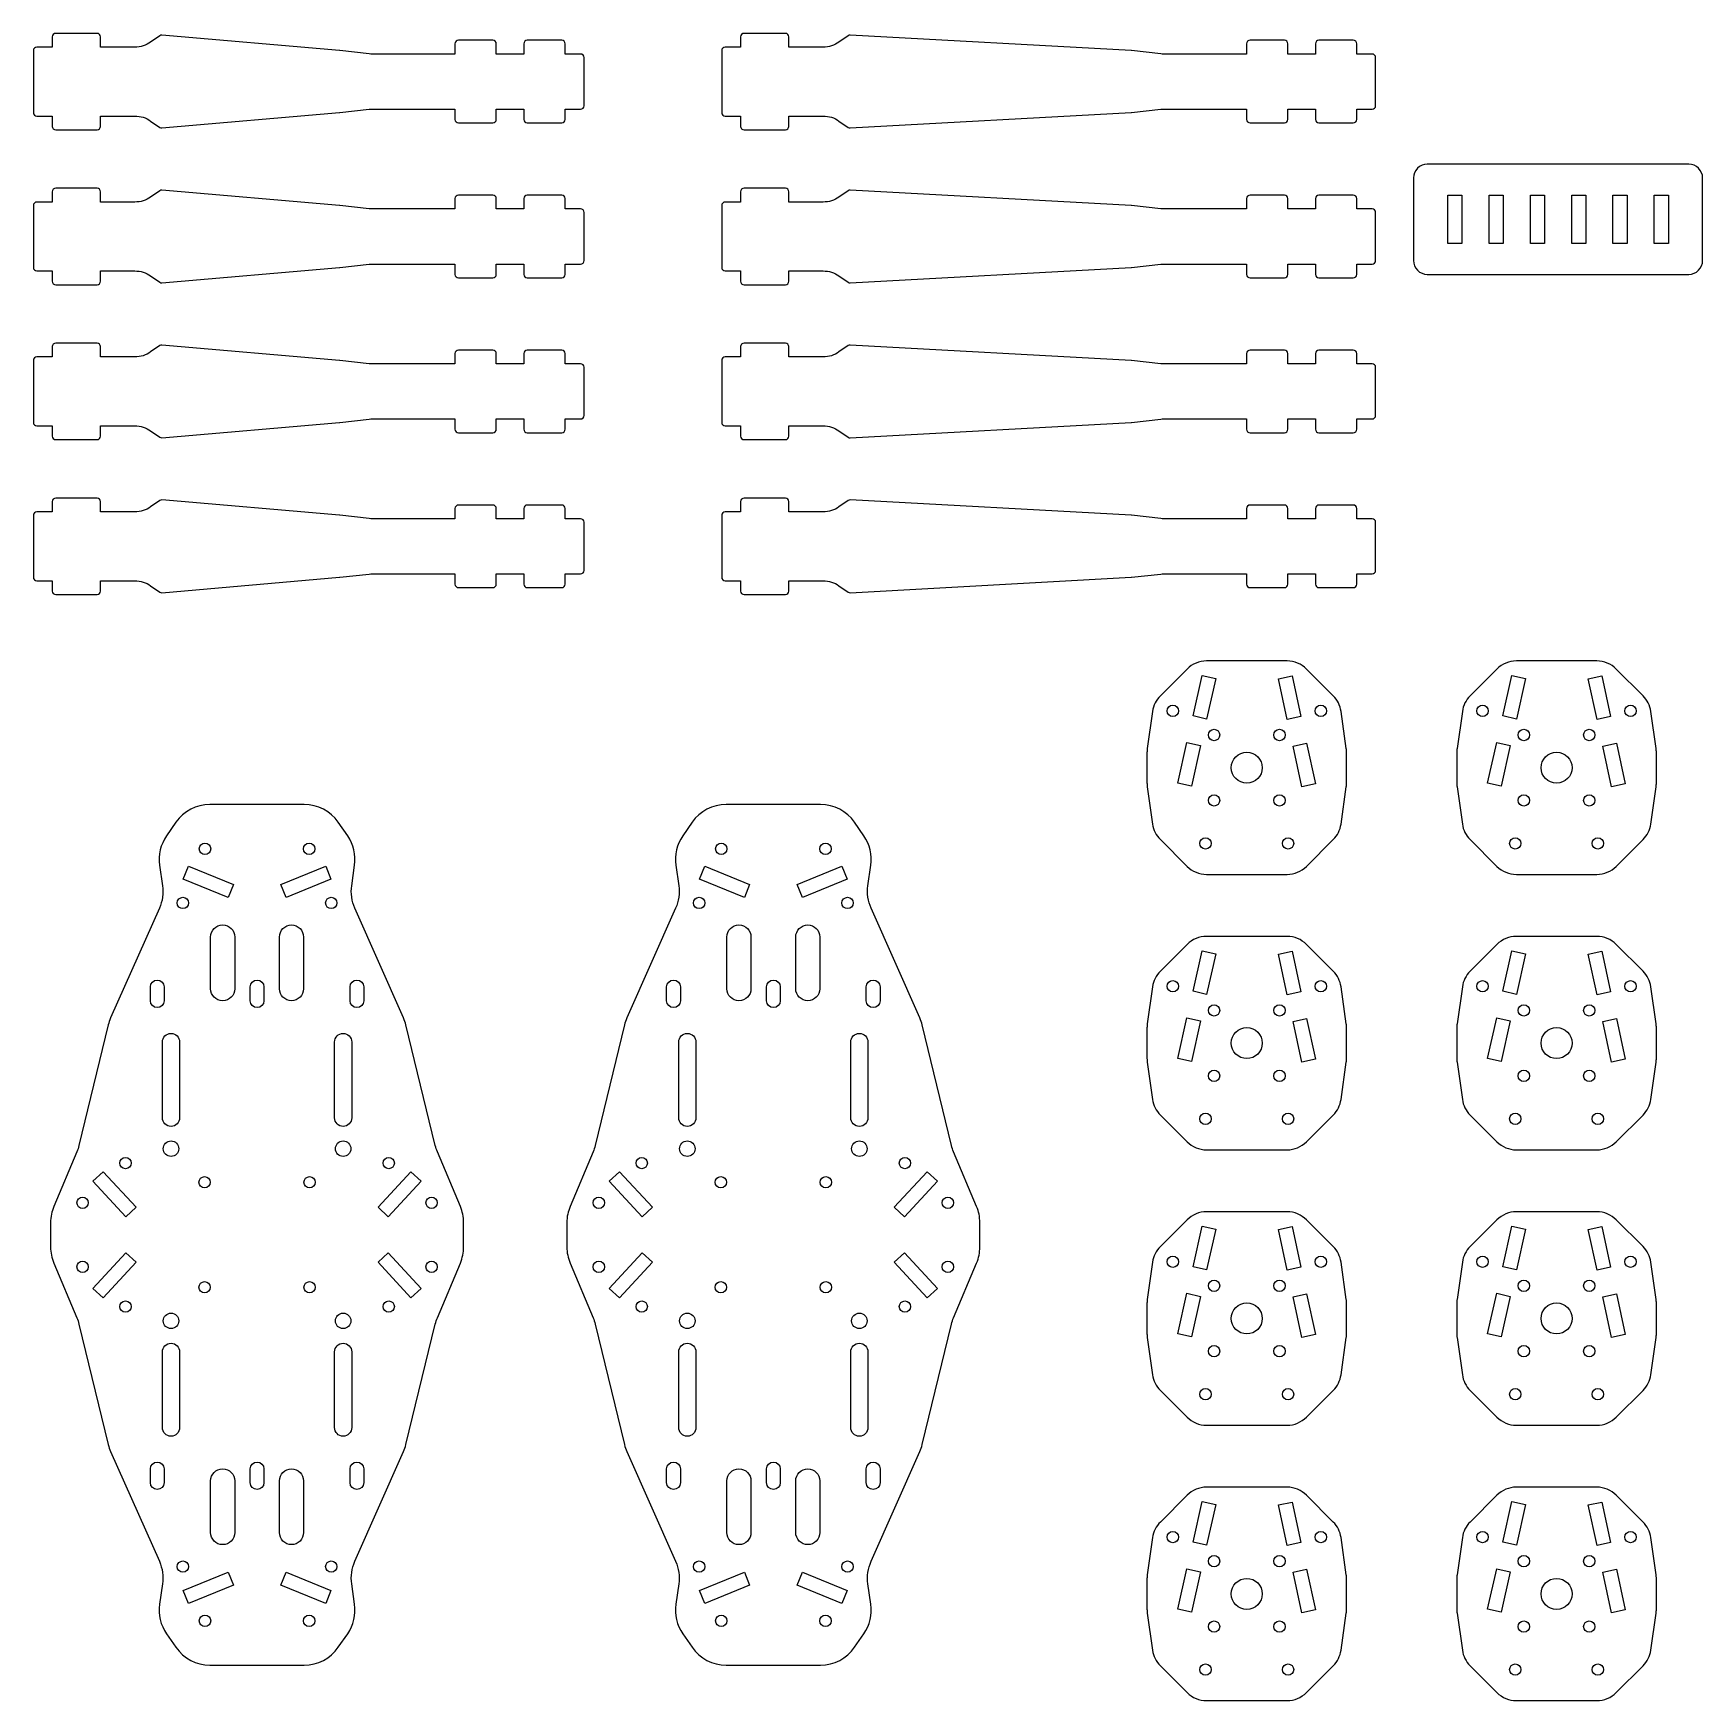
# Model space of a CAD drawing. Header units: millimetres. Extents: x 20 to 505, y 25 to 509.
import ezdxf

# ---------------------------------------------------------------- set-up
doc = ezdxf.new("R2010")
doc.units = ezdxf.units.MM
doc.layers.add('DECOUPE', color=1, linetype='Continuous')

msp = doc.modelspace()

# ---------------------------------------------------------------- linework, layer by layer
at = {"layer": 'DECOUPE'}
for points in [[(20, 504), (20, 486, 0.414214), (21, 485), (25.5, 485), (25.5, 482, 0.414214), (26.5, 481), (38.5, 481, 0.414214), (39.5, 482), (39.5, 485), (49.48, 485, -0.153879), (54.07, 483.55), (56.7, 481.71, 0.176048), (57.36, 481.53), (108.99, 486, 0.006084), (109.01, 486), (117.56, 486.95, -0.027671), (118.44, 487), (142.5, 487), (142.5, 484, 0.414214), (143.5, 483), (153.5, 483, 0.414214), (154.5, 484), (154.5, 487), (162.5, 487), (162.5, 484, 0.414214), (163.5, 483), (173.5, 483, 0.414214), (174.5, 484), (174.5, 487), (179, 487, 0.414214), (180, 488), (180, 502, 0.414214), (179, 503), (174.5, 503), (174.5, 506, 0.414214), (173.5, 507), (163.5, 507, 0.414214), (162.5, 506), (162.5, 503), (154.5, 503), (154.5, 506, 0.414214), (153.5, 507), (143.5, 507, 0.414214), (142.5, 506), (142.5, 503), (118.44, 503, -0.027671), (117.56, 503.05), (109.01, 504, 0.006084), (108.99, 504), (57.36, 508.47, 0.176048), (56.7, 508.29), (54.07, 506.45, -0.153879), (49.48, 505), (39.5, 505), (39.5, 508, 0.414214), (38.5, 509), (26.5, 509, 0.414214), (25.5, 508), (25.5, 505), (21, 505, 0.414214)], [(220, 504), (220, 486, 0.414214), (221, 485), (225.5, 485), (225.5, 482, 0.414214), (226.5, 481), (238.5, 481, 0.414214), (239.5, 482), (239.5, 485), (249.48, 485, -0.153879), (254.07, 483.55), (256.72, 481.7, 0.16794), (257.35, 481.52), (338.97, 486, 0.013959), (339.03, 486), (347.56, 486.95, -0.027671), (348.44, 487), (372.5, 487), (372.5, 484, 0.414214), (373.5, 483), (383.5, 483, 0.414214), (384.5, 484), (384.5, 487), (392.5, 487), (392.5, 484, 0.414214), (393.5, 483), (403.5, 483, 0.414214), (404.5, 484), (404.5, 487), (409, 487, 0.414214), (410, 488), (410, 502, 0.414214), (409, 503), (404.5, 503), (404.5, 506, 0.414214), (403.5, 507), (393.5, 507, 0.414214), (392.5, 506), (392.5, 503), (384.5, 503), (384.5, 506, 0.414214), (383.5, 507), (373.5, 507, 0.414214), (372.5, 506), (372.5, 503), (348.44, 503, -0.027671), (347.56, 503.05), (339.03, 504, 0.013959), (338.97, 504), (257.35, 508.48, 0.16794), (256.72, 508.3), (254.07, 506.45, -0.153879), (249.48, 505), (239.5, 505), (239.5, 508, 0.414214), (238.5, 509), (226.5, 509, 0.414214), (225.5, 508), (225.5, 505), (221, 505, 0.414214)], [(421, 467), (421, 443, 0.414214), (425, 439), (501, 439, 0.414214), (505, 443), (505, 467, 0.414214), (501, 471), (425, 471, 0.414214)], [(20, 459), (20, 441, 0.414214), (21, 440), (25.5, 440), (25.5, 437, 0.414214), (26.5, 436), (38.5, 436, 0.414214), (39.5, 437), (39.5, 440), (49.48, 440, -0.153879), (54.07, 438.55), (56.7, 436.71, 0.176048), (57.36, 436.53), (108.99, 441, 0.006084), (109.01, 441), (117.56, 441.95, -0.027671), (118.44, 442), (142.5, 442), (142.5, 439, 0.414214), (143.5, 438), (153.5, 438, 0.414214), (154.5, 439), (154.5, 442), (162.5, 442), (162.5, 439, 0.414214), (163.5, 438), (173.5, 438, 0.414214), (174.5, 439), (174.5, 442), (179, 442, 0.414214), (180, 443), (180, 457, 0.414214), (179, 458), (174.5, 458), (174.5, 461, 0.414214), (173.5, 462), (163.5, 462, 0.414214), (162.5, 461), (162.5, 458), (154.5, 458), (154.5, 461, 0.414214), (153.5, 462), (143.5, 462, 0.414214), (142.5, 461), (142.5, 458), (118.44, 458, -0.027671), (117.56, 458.05), (109.01, 459, 0.006084), (108.99, 459), (57.36, 463.47, 0.176048), (56.7, 463.29), (54.07, 461.45, -0.153879), (49.48, 460), (39.5, 460), (39.5, 463, 0.414214), (38.5, 464), (26.5, 464, 0.414214), (25.5, 463), (25.5, 460), (21, 460, 0.414214)], [(220, 459), (220, 441, 0.414214), (221, 440), (225.5, 440), (225.5, 437, 0.414214), (226.5, 436), (238.5, 436, 0.414214), (239.5, 437), (239.5, 440), (249.48, 440, -0.153879), (254.07, 438.55), (256.72, 436.7, 0.16794), (257.35, 436.52), (338.97, 441, 0.013959), (339.03, 441), (347.56, 441.95, -0.027671), (348.44, 442), (372.5, 442), (372.5, 439, 0.414214), (373.5, 438), (383.5, 438, 0.414214), (384.5, 439), (384.5, 442), (392.5, 442), (392.5, 439, 0.414214), (393.5, 438), (403.5, 438, 0.414214), (404.5, 439), (404.5, 442), (409, 442, 0.414214), (410, 443), (410, 457, 0.414214), (409, 458), (404.5, 458), (404.5, 461, 0.414214), (403.5, 462), (393.5, 462, 0.414214), (392.5, 461), (392.5, 458), (384.5, 458), (384.5, 461, 0.414214), (383.5, 462), (373.5, 462, 0.414214), (372.5, 461), (372.5, 458), (348.44, 458, -0.027671), (347.56, 458.05), (339.03, 459, 0.013959), (338.97, 459), (257.35, 463.48, 0.16794), (256.72, 463.3), (254.07, 461.45, -0.153879), (249.48, 460), (239.5, 460), (239.5, 463, 0.414214), (238.5, 464), (226.5, 464, 0.414214), (225.5, 463), (225.5, 460), (221, 460, 0.414214)], [(20, 414), (20, 396, 0.414214), (21, 395), (25.5, 395), (25.5, 392, 0.414214), (26.5, 391), (38.5, 391, 0.414214), (39.5, 392), (39.5, 395), (49.48, 395, -0.153879), (54.07, 393.55), (56.7, 391.71, 0.176048), (57.36, 391.53), (108.99, 396, 0.006084), (109.01, 396), (117.56, 396.95, -0.027671), (118.44, 397), (142.5, 397), (142.5, 394, 0.414214), (143.5, 393), (153.5, 393, 0.414214), (154.5, 394), (154.5, 397), (162.5, 397), (162.5, 394, 0.414214), (163.5, 393), (173.5, 393, 0.414214), (174.5, 394), (174.5, 397), (179, 397, 0.414214), (180, 398), (180, 412, 0.414214), (179, 413), (174.5, 413), (174.5, 416, 0.414214), (173.5, 417), (163.5, 417, 0.414214), (162.5, 416), (162.5, 413), (154.5, 413), (154.5, 416, 0.414214), (153.5, 417), (143.5, 417, 0.414214), (142.5, 416), (142.5, 413), (118.44, 413, -0.027671), (117.56, 413.05), (109.01, 414, 0.006084), (108.99, 414), (57.36, 418.47, 0.176048), (56.7, 418.29), (54.07, 416.45, -0.153879), (49.48, 415), (39.5, 415), (39.5, 418, 0.414214), (38.5, 419), (26.5, 419, 0.414214), (25.5, 418), (25.5, 415), (21, 415, 0.414214)], [(220, 414), (220, 396, 0.414214), (221, 395), (225.5, 395), (225.5, 392, 0.414214), (226.5, 391), (238.5, 391, 0.414214), (239.5, 392), (239.5, 395), (249.48, 395, -0.153879), (254.07, 393.55), (256.72, 391.7, 0.16794), (257.35, 391.52), (338.97, 396, 0.013959), (339.03, 396), (347.56, 396.95, -0.027671), (348.44, 397), (372.5, 397), (372.5, 394, 0.414214), (373.5, 393), (383.5, 393, 0.414214), (384.5, 394), (384.5, 397), (392.5, 397), (392.5, 394, 0.414214), (393.5, 393), (403.5, 393, 0.414214), (404.5, 394), (404.5, 397), (409, 397, 0.414214), (410, 398), (410, 412, 0.414214), (409, 413), (404.5, 413), (404.5, 416, 0.414214), (403.5, 417), (393.5, 417, 0.414214), (392.5, 416), (392.5, 413), (384.5, 413), (384.5, 416, 0.414214), (383.5, 417), (373.5, 417, 0.414214), (372.5, 416), (372.5, 413), (348.44, 413, -0.027671), (347.56, 413.05), (339.03, 414, 0.013959), (338.97, 414), (257.35, 418.48, 0.16794), (256.72, 418.3), (254.07, 416.45, -0.153879), (249.48, 415), (239.5, 415), (239.5, 418, 0.414214), (238.5, 419), (226.5, 419, 0.414214), (225.5, 418), (225.5, 415), (221, 415, 0.414214)], [(20, 369), (20, 351, 0.414214), (21, 350), (25.5, 350), (25.5, 347, 0.414214), (26.5, 346), (38.5, 346, 0.414214), (39.5, 347), (39.5, 350), (49.48, 350, -0.153879), (54.07, 348.55), (56.7, 346.71, 0.176048), (57.36, 346.53), (108.99, 351, 0.006084), (109.01, 351), (117.56, 351.95, -0.027671), (118.44, 352), (142.5, 352), (142.5, 349, 0.414214), (143.5, 348), (153.5, 348, 0.414214), (154.5, 349), (154.5, 352), (162.5, 352), (162.5, 349, 0.414214), (163.5, 348), (173.5, 348, 0.414214), (174.5, 349), (174.5, 352), (179, 352, 0.414214), (180, 353), (180, 367, 0.414214), (179, 368), (174.5, 368), (174.5, 371, 0.414214), (173.5, 372), (163.5, 372, 0.414214), (162.5, 371), (162.5, 368), (154.5, 368), (154.5, 371, 0.414214), (153.5, 372), (143.5, 372, 0.414214), (142.5, 371), (142.5, 368), (118.44, 368, -0.027671), (117.56, 368.05), (109.01, 369, 0.006084), (108.99, 369), (57.36, 373.47, 0.176048), (56.7, 373.29), (54.07, 371.45, -0.153879), (49.48, 370), (39.5, 370), (39.5, 373, 0.414214), (38.5, 374), (26.5, 374, 0.414214), (25.5, 373), (25.5, 370), (21, 370, 0.414214)], [(220, 369), (220, 351, 0.414214), (221, 350), (225.5, 350), (225.5, 347, 0.414214), (226.5, 346), (238.5, 346, 0.414214), (239.5, 347), (239.5, 350), (249.48, 350, -0.153879), (254.07, 348.55), (256.72, 346.7, 0.16794), (257.35, 346.52), (338.97, 351, 0.013959), (339.03, 351), (347.56, 351.95, -0.027671), (348.44, 352), (372.5, 352), (372.5, 349, 0.414214), (373.5, 348), (383.5, 348, 0.414214), (384.5, 349), (384.5, 352), (392.5, 352), (392.5, 349, 0.414214), (393.5, 348), (403.5, 348, 0.414214), (404.5, 349), (404.5, 352), (409, 352, 0.414214), (410, 353), (410, 367, 0.414214), (409, 368), (404.5, 368), (404.5, 371, 0.414214), (403.5, 372), (393.5, 372, 0.414214), (392.5, 371), (392.5, 368), (384.5, 368), (384.5, 371, 0.414214), (383.5, 372), (373.5, 372, 0.414214), (372.5, 371), (372.5, 368), (348.44, 368, -0.027671), (347.56, 368.05), (339.03, 369, 0.013959), (338.97, 369), (257.35, 373.48, 0.16794), (256.72, 373.3), (254.07, 371.45, -0.153879), (249.48, 370), (239.5, 370), (239.5, 373, 0.414214), (238.5, 374), (226.5, 374, 0.414214), (225.5, 373), (225.5, 370), (221, 370, 0.414214)], [(347.45, 274.8), (355.22, 267.03, 0.198912), (360.88, 264.69), (384.25, 264.69, 0.198912), (389.91, 267.03), (397.68, 274.8, 0.162278), (399.94, 279.33), (401.48, 290.12, 0.035489), (401.56, 291.26), (401.56, 300.12, 0.035489), (401.48, 301.25), (399.94, 312.05, 0.162278), (397.68, 316.57), (389.91, 324.34, 0.198912), (384.25, 326.69), (360.88, 326.69, 0.198912), (355.22, 324.34), (347.45, 316.57, 0.162278), (345.19, 312.05), (343.64, 301.25, 0.035489), (343.56, 300.12), (343.56, 291.26, 0.035489), (343.64, 290.12), (345.19, 279.33, 0.162278)], [(437.45, 274.8), (445.22, 267.03, 0.198912), (450.88, 264.69), (474.25, 264.69, 0.198912), (479.91, 267.03), (487.68, 274.8, 0.162278), (489.94, 279.33), (491.48, 290.12, 0.035489), (491.56, 291.26), (491.56, 300.12, 0.035489), (491.48, 301.25), (489.94, 312.05, 0.162278), (487.68, 316.57), (479.91, 324.34, 0.198912), (474.25, 326.69), (450.88, 326.69, 0.198912), (445.22, 324.34), (437.45, 316.57, 0.162278), (435.19, 312.05), (433.64, 301.25, 0.035489), (433.56, 300.12), (433.56, 291.26, 0.035489), (433.64, 290.12), (435.19, 279.33, 0.162278)], [(58.68, 44.13), (61.42, 40.17, 0.246109), (71.29, 35), (98.71, 35, 0.246109), (108.58, 40.17), (111.32, 44.13, 0.189066), (113.33, 52.66), (112.49, 58.58, -0.140953), (113.4, 65.15), (127.56, 97.01, 0.044934), (128.26, 99.05), (136.77, 134.07, -0.04), (137.37, 135.89), (144.06, 151.77, 0.099962), (145, 156.42), (145, 163.58, 0.099962), (144.06, 168.23), (137.37, 184.11, -0.04), (136.77, 185.93), (128.26, 220.95, 0.044934), (127.56, 222.99), (113.4, 254.85, -0.140953), (112.49, 261.42), (113.33, 267.34, 0.189066), (111.32, 275.87), (108.58, 279.83, 0.246109), (98.71, 285), (71.29, 285, 0.246109), (61.42, 279.83), (58.68, 275.87, 0.189066), (56.67, 267.34), (57.51, 261.42, -0.140953), (56.6, 254.85), (42.44, 222.99, 0.044934), (41.74, 220.95), (33.23, 185.93, -0.04), (32.63, 184.11), (25.94, 168.23, 0.099962), (25, 163.58), (25, 156.42, 0.099962), (25.94, 151.77), (32.63, 135.89, -0.04), (33.23, 134.07), (41.74, 99.05, 0.044934), (42.44, 97.01), (56.6, 65.15, -0.140953), (57.51, 58.58), (56.67, 52.66, 0.189066)], [(208.68, 44.13), (211.42, 40.17, 0.246109), (221.29, 35), (248.71, 35, 0.246109), (258.58, 40.17), (261.32, 44.13, 0.189066), (263.33, 52.66), (262.49, 58.58, -0.140953), (263.4, 65.15), (277.56, 97.01, 0.044934), (278.26, 99.05), (286.77, 134.07, -0.04), (287.37, 135.89), (294.06, 151.77, 0.099962), (295, 156.42), (295, 163.58, 0.099962), (294.06, 168.23), (287.37, 184.11, -0.04), (286.77, 185.93), (278.26, 220.95, 0.044934), (277.56, 222.99), (263.4, 254.85, -0.140953), (262.49, 261.42), (263.33, 267.34, 0.189066), (261.32, 275.87), (258.58, 279.83, 0.246109), (248.71, 285), (221.29, 285, 0.246109), (211.42, 279.83), (208.68, 275.87, 0.189066), (206.67, 267.34), (207.51, 261.42, -0.140953), (206.6, 254.85), (192.44, 222.99, 0.044934), (191.74, 220.95), (183.23, 185.93, -0.04), (182.63, 184.11), (175.94, 168.23, 0.099962), (175, 163.58), (175, 156.42, 0.099962), (175.94, 151.77), (182.63, 135.89, -0.04), (183.23, 134.07), (191.74, 99.05, 0.044934), (192.44, 97.01), (206.6, 65.15, -0.140953), (207.51, 58.58), (206.67, 52.66, 0.189066)], [(78.5, 246.5), (78.5, 231.5, -1), (71.5, 231.5), (71.5, 246.5, -1)], [(98.5, 246.5), (98.5, 231.5, -1), (91.5, 231.5), (91.5, 246.5, -1)], [(228.5, 246.5), (228.5, 231.5, -1), (221.5, 231.5), (221.5, 246.5, -1)], [(248.5, 246.5), (248.5, 231.5, -1), (241.5, 231.5), (241.5, 246.5, -1)], [(347.45, 194.8), (355.22, 187.03, 0.198912), (360.88, 184.69), (384.25, 184.69, 0.198912), (389.91, 187.03), (397.68, 194.8, 0.162278), (399.94, 199.33), (401.48, 210.12, 0.035489), (401.56, 211.26), (401.56, 220.12, 0.035489), (401.48, 221.25), (399.94, 232.05, 0.162278), (397.68, 236.57), (389.91, 244.34, 0.198912), (384.25, 246.69), (360.88, 246.69, 0.198912), (355.22, 244.34), (347.45, 236.57, 0.162278), (345.19, 232.05), (343.64, 221.25, 0.035489), (343.56, 220.12), (343.56, 211.26, 0.035489), (343.64, 210.12), (345.19, 199.33, 0.162278)], [(437.45, 194.8), (445.22, 187.03, 0.198912), (450.88, 184.69), (474.25, 184.69, 0.198912), (479.91, 187.03), (487.68, 194.8, 0.162278), (489.94, 199.33), (491.48, 210.12, 0.035489), (491.56, 211.26), (491.56, 220.12, 0.035489), (491.48, 221.25), (489.94, 232.05, 0.162278), (487.68, 236.57), (479.91, 244.34, 0.198912), (474.25, 246.69), (450.88, 246.69, 0.198912), (445.22, 244.34), (437.45, 236.57, 0.162278), (435.19, 232.05), (433.64, 221.25, 0.035489), (433.56, 220.12), (433.56, 211.26, 0.035489), (433.64, 210.12), (435.19, 199.33, 0.162278)], [(58, 232), (58, 228, -1), (54, 228), (54, 232, -1)], [(87, 232), (87, 228, -1), (83, 228), (83, 232, -1)], [(116, 232), (116, 228, -1), (112, 228), (112, 232, -1)], [(208, 232), (208, 228, -1), (204, 228), (204, 232, -1)], [(237, 232), (237, 228, -1), (233, 228), (233, 232, -1)], [(266, 232), (266, 228, -1), (262, 228), (262, 232, -1)], [(62.5, 216), (62.5, 194, -1), (57.5, 194), (57.5, 216, -1)], [(112.5, 216), (112.5, 194, -1), (107.5, 194), (107.5, 216, -1)], [(212.5, 216), (212.5, 194, -1), (207.5, 194), (207.5, 216, -1)], [(262.5, 216), (262.5, 194, -1), (257.5, 194), (257.5, 216, -1)], [(347.45, 114.8), (355.22, 107.03, 0.198912), (360.88, 104.69), (384.25, 104.69, 0.198912), (389.91, 107.03), (397.68, 114.8, 0.162278), (399.94, 119.33), (401.48, 130.12, 0.035489), (401.56, 131.26), (401.56, 140.12, 0.035489), (401.48, 141.25), (399.94, 152.05, 0.162278), (397.68, 156.57), (389.91, 164.34, 0.198912), (384.25, 166.69), (360.88, 166.69, 0.198912), (355.22, 164.34), (347.45, 156.57, 0.162278), (345.19, 152.05), (343.64, 141.25, 0.035489), (343.56, 140.12), (343.56, 131.26, 0.035489), (343.64, 130.12), (345.19, 119.33, 0.162278)], [(437.45, 114.8), (445.22, 107.03, 0.198912), (450.88, 104.69), (474.25, 104.69, 0.198912), (479.91, 107.03), (487.68, 114.8, 0.162278), (489.94, 119.33), (491.48, 130.12, 0.035489), (491.56, 131.26), (491.56, 140.12, 0.035489), (491.48, 141.25), (489.94, 152.05, 0.162278), (487.68, 156.57), (479.91, 164.34, 0.198912), (474.25, 166.69), (450.88, 166.69, 0.198912), (445.22, 164.34), (437.45, 156.57, 0.162278), (435.19, 152.05), (433.64, 141.25, 0.035489), (433.56, 140.12), (433.56, 131.26, 0.035489), (433.64, 130.12), (435.19, 119.33, 0.162278)], [(62.5, 126), (62.5, 104, -1), (57.5, 104), (57.5, 126, -1)], [(112.5, 126), (112.5, 104, -1), (107.5, 104), (107.5, 126, -1)], [(212.5, 126), (212.5, 104, -1), (207.5, 104), (207.5, 126, -1)], [(262.5, 126), (262.5, 104, -1), (257.5, 104), (257.5, 126, -1)], [(58, 92), (58, 88, -1), (54, 88), (54, 92, -1)], [(87, 92), (87, 88, -1), (83, 88), (83, 92, -1)], [(116, 92), (116, 88, -1), (112, 88), (112, 92, -1)], [(208, 92), (208, 88, -1), (204, 88), (204, 92, -1)], [(237, 92), (237, 88, -1), (233, 88), (233, 92, -1)], [(266, 92), (266, 88, -1), (262, 88), (262, 92, -1)], [(78.5, 88.5), (78.5, 73.5, -1), (71.5, 73.5), (71.5, 88.5, -1)], [(98.5, 88.5), (98.5, 73.5, -1), (91.5, 73.5), (91.5, 88.5, -1)], [(228.5, 88.5), (228.5, 73.5, -1), (221.5, 73.5), (221.5, 88.5, -1)], [(248.5, 88.5), (248.5, 73.5, -1), (241.5, 73.5), (241.5, 88.5, -1)], [(347.45, 34.8), (355.22, 27.03, 0.198912), (360.88, 24.69), (384.25, 24.69, 0.198912), (389.91, 27.03), (397.68, 34.8, 0.162278), (399.94, 39.33), (401.48, 50.12, 0.035489), (401.56, 51.26), (401.56, 60.12, 0.035489), (401.48, 61.25), (399.94, 72.05, 0.162278), (397.68, 76.57), (389.91, 84.34, 0.198912), (384.25, 86.69), (360.88, 86.69, 0.198912), (355.22, 84.34), (347.45, 76.57, 0.162278), (345.19, 72.05), (343.64, 61.25, 0.035489), (343.56, 60.12), (343.56, 51.26, 0.035489), (343.64, 50.12), (345.19, 39.33, 0.162278)], [(437.45, 34.8), (445.22, 27.03, 0.198912), (450.88, 24.69), (474.25, 24.69, 0.198912), (479.91, 27.03), (487.68, 34.8, 0.162278), (489.94, 39.33), (491.48, 50.12, 0.035489), (491.56, 51.26), (491.56, 60.12, 0.035489), (491.48, 61.25), (489.94, 72.05, 0.162278), (487.68, 76.57), (479.91, 84.34, 0.198912), (474.25, 86.69), (450.88, 86.69, 0.198912), (445.22, 84.34), (437.45, 76.57, 0.162278), (435.19, 72.05), (433.64, 61.25, 0.035489), (433.56, 60.12), (433.56, 51.26, 0.035489), (433.64, 50.12), (435.19, 39.33, 0.162278)]]:
    msp.add_lwpolyline(points, format="xyb", close=True, dxfattribs=at)
for points in [[(435, 462.04), (435, 447.96), (431, 447.96), (431, 462.04)], [(447.01, 462.04), (447.01, 447.96), (442.99, 447.96), (442.99, 462.04)], [(459.02, 462.04), (459.02, 447.96), (454.98, 447.96), (454.98, 462.04)], [(471.04, 462.04), (471.04, 447.96), (466.96, 447.96), (466.96, 462.04)], [(483.05, 462.04), (483.05, 447.96), (478.95, 447.96), (478.95, 462.04)], [(495.07, 462.04), (495.07, 447.96), (490.93, 447.96), (490.93, 462.04)], [(363.56, 321.61), (360.88, 309.83), (356.93, 310.73), (359.61, 322.51)], [(385.73, 322.37), (388.28, 310.57), (384.32, 309.71), (381.77, 321.52)], [(453.56, 321.61), (450.88, 309.83), (446.93, 310.73), (449.61, 322.51)], [(475.73, 322.37), (478.28, 310.57), (474.32, 309.71), (471.77, 321.52)], [(359.13, 302.11), (356.45, 290.33), (352.5, 291.23), (355.18, 303.01)], [(389.95, 302.83), (392.51, 291.02), (388.55, 290.16), (385.99, 301.97)], [(449.13, 302.11), (446.45, 290.33), (442.5, 291.23), (445.18, 303.01)], [(479.95, 302.83), (482.51, 291.02), (478.55, 290.16), (475.99, 301.97)], [(65.07, 267.1), (78.1, 261.78), (76.57, 258.03), (63.54, 263.35)], [(106.46, 263.35), (93.43, 258.03), (91.9, 261.78), (104.93, 267.1)], [(215.07, 267.1), (228.1, 261.78), (226.57, 258.03), (213.54, 263.35)], [(256.46, 263.35), (243.43, 258.03), (241.9, 261.78), (254.93, 267.1)], [(363.56, 241.61), (360.88, 229.83), (356.93, 230.73), (359.61, 242.51)], [(453.56, 241.61), (450.88, 229.83), (446.93, 230.73), (449.61, 242.51)], [(385.73, 242.37), (388.28, 230.57), (384.32, 229.71), (381.77, 241.52)], [(475.73, 242.37), (478.28, 230.57), (474.32, 229.71), (471.77, 241.52)], [(359.13, 222.11), (356.45, 210.33), (352.5, 211.23), (355.18, 223.01)], [(389.95, 222.83), (392.51, 211.02), (388.55, 210.16), (385.99, 221.97)], [(449.13, 222.11), (446.45, 210.33), (442.5, 211.23), (445.18, 223.01)], [(479.95, 222.83), (482.51, 211.02), (478.55, 210.16), (475.99, 221.97)], [(40.29, 178.32), (49.85, 167.99), (46.88, 165.24), (37.32, 175.57)], [(132.68, 175.57), (123.12, 165.24), (120.15, 167.99), (129.71, 178.32)], [(190.29, 178.32), (199.85, 167.99), (196.88, 165.24), (187.32, 175.57)], [(282.68, 175.57), (273.12, 165.24), (270.15, 167.99), (279.71, 178.32)], [(363.56, 161.61), (360.88, 149.83), (356.93, 150.73), (359.61, 162.51)], [(385.73, 162.37), (388.28, 150.57), (384.32, 149.71), (381.77, 161.52)], [(453.56, 161.61), (450.88, 149.83), (446.93, 150.73), (449.61, 162.51)], [(475.73, 162.37), (478.28, 150.57), (474.32, 149.71), (471.77, 161.52)], [(37.32, 144.43), (46.88, 154.76), (49.85, 152.01), (40.29, 141.68)], [(129.71, 141.68), (120.15, 152.01), (123.12, 154.76), (132.68, 144.43)], [(187.32, 144.43), (196.88, 154.76), (199.85, 152.01), (190.29, 141.68)], [(279.71, 141.68), (270.15, 152.01), (273.12, 154.76), (282.68, 144.43)], [(359.13, 142.11), (356.45, 130.33), (352.5, 131.23), (355.18, 143.01)], [(389.95, 142.83), (392.51, 131.02), (388.55, 130.16), (385.99, 141.97)], [(449.13, 142.11), (446.45, 130.33), (442.5, 131.23), (445.18, 143.01)], [(479.95, 142.83), (482.51, 131.02), (478.55, 130.16), (475.99, 141.97)], [(363.56, 81.61), (360.88, 69.83), (356.93, 70.73), (359.61, 82.51)], [(453.56, 81.61), (450.88, 69.83), (446.93, 70.73), (449.61, 82.51)], [(385.73, 82.37), (388.28, 70.57), (384.32, 69.71), (381.77, 81.52)], [(475.73, 82.37), (478.28, 70.57), (474.32, 69.71), (471.77, 81.52)], [(63.54, 56.65), (76.57, 61.97), (78.1, 58.22), (65.07, 52.9)], [(104.93, 52.9), (91.9, 58.22), (93.43, 61.97), (106.46, 56.65)], [(213.54, 56.65), (226.57, 61.97), (228.1, 58.22), (215.07, 52.9)], [(254.93, 52.9), (241.9, 58.22), (243.43, 61.97), (256.46, 56.65)], [(359.13, 62.11), (356.45, 50.33), (352.5, 51.23), (355.18, 63.01)], [(389.95, 62.83), (392.51, 51.02), (388.55, 50.16), (385.99, 61.97)], [(449.13, 62.11), (446.45, 50.33), (442.5, 51.23), (445.18, 63.01)], [(479.95, 62.83), (482.51, 51.02), (478.55, 50.16), (475.99, 61.97)]]:
    msp.add_lwpolyline(points, close=True, dxfattribs=at)
for centre, radius in [((351.06, 312.19), 1.65), ((394.06, 312.19), 1.65), ((441.06, 312.19), 1.65), ((484.06, 312.19), 1.65), ((363.06, 305.19), 1.65), ((382.06, 305.19), 1.65), ((453.06, 305.19), 1.65), ((472.06, 305.19), 1.65), ((372.56, 295.69), 4.5), ((462.56, 295.69), 4.5), ((363.06, 286.19), 1.65), ((382.06, 286.19), 1.65), ((453.06, 286.19), 1.65), ((472.06, 286.19), 1.65), ((69.86, 272.13), 1.65), ((100.14, 272.13), 1.65), ((219.86, 272.13), 1.65), ((250.14, 272.13), 1.65), ((360.56, 273.69), 1.65), ((384.56, 273.69), 1.65), ((450.56, 273.69), 1.65), ((474.56, 273.69), 1.65), ((63.44, 256.39), 1.65), ((106.56, 256.39), 1.65), ((213.44, 256.39), 1.65), ((256.56, 256.39), 1.65), ((351.06, 232.19), 1.65), ((394.06, 232.19), 1.65), ((441.06, 232.19), 1.65), ((484.06, 232.19), 1.65), ((363.06, 225.19), 1.65), ((382.06, 225.19), 1.65), ((453.06, 225.19), 1.65), ((472.06, 225.19), 1.65), ((372.56, 215.69), 4.5), ((462.56, 215.69), 4.5), ((363.06, 206.19), 1.65), ((382.06, 206.19), 1.65), ((453.06, 206.19), 1.65), ((472.06, 206.19), 1.65), ((360.56, 193.69), 1.65), ((384.56, 193.69), 1.65), ((450.56, 193.69), 1.65), ((474.56, 193.69), 1.65), ((60, 185), 2.25), ((110, 185), 2.25), ((210, 185), 2.25), ((260, 185), 2.25), ((46.76, 180.85), 1.65), ((123.24, 180.85), 1.65), ((196.76, 180.85), 1.65), ((273.24, 180.85), 1.65), ((69.75, 175.25), 1.65), ((100.25, 175.25), 1.65), ((219.75, 175.25), 1.65), ((250.25, 175.25), 1.65), ((34.29, 169.3), 1.65), ((135.71, 169.3), 1.65), ((184.29, 169.3), 1.65), ((285.71, 169.3), 1.65), ((34.29, 150.7), 1.65), ((135.71, 150.7), 1.65), ((184.29, 150.7), 1.65), ((285.71, 150.7), 1.65), ((351.06, 152.19), 1.65), ((394.06, 152.19), 1.65), ((441.06, 152.19), 1.65), ((484.06, 152.19), 1.65), ((69.75, 144.75), 1.65), ((100.25, 144.75), 1.65), ((219.75, 144.75), 1.65), ((250.25, 144.75), 1.65), ((363.06, 145.19), 1.65), ((382.06, 145.19), 1.65), ((453.06, 145.19), 1.65), ((472.06, 145.19), 1.65), ((46.76, 139.15), 1.65), ((123.24, 139.15), 1.65), ((196.76, 139.15), 1.65), ((273.24, 139.15), 1.65), ((60, 135), 2.25), ((110, 135), 2.25), ((210, 135), 2.25), ((260, 135), 2.25), ((372.56, 135.69), 4.5), ((462.56, 135.69), 4.5), ((363.06, 126.19), 1.65), ((382.06, 126.19), 1.65), ((453.06, 126.19), 1.65), ((472.06, 126.19), 1.65), ((360.56, 113.69), 1.65), ((384.56, 113.69), 1.65), ((450.56, 113.69), 1.65), ((474.56, 113.69), 1.65), ((351.06, 72.19), 1.65), ((394.06, 72.19), 1.65), ((441.06, 72.19), 1.65), ((484.06, 72.19), 1.65), ((63.44, 63.61), 1.65), ((106.56, 63.61), 1.65), ((213.44, 63.61), 1.65), ((256.56, 63.61), 1.65), ((363.06, 65.19), 1.65), ((382.06, 65.19), 1.65), ((453.06, 65.19), 1.65), ((472.06, 65.19), 1.65), ((372.56, 55.69), 4.5), ((462.56, 55.69), 4.5), ((69.86, 47.87), 1.65), ((100.14, 47.87), 1.65), ((219.86, 47.87), 1.65), ((250.14, 47.87), 1.65), ((363.06, 46.19), 1.65), ((382.06, 46.19), 1.65), ((453.06, 46.19), 1.65), ((472.06, 46.19), 1.65), ((360.56, 33.69), 1.65), ((384.56, 33.69), 1.65), ((450.56, 33.69), 1.65), ((474.56, 33.69), 1.65)]:
    msp.add_circle(centre, radius, dxfattribs=at)

doc.saveas('drawing.dxf')
